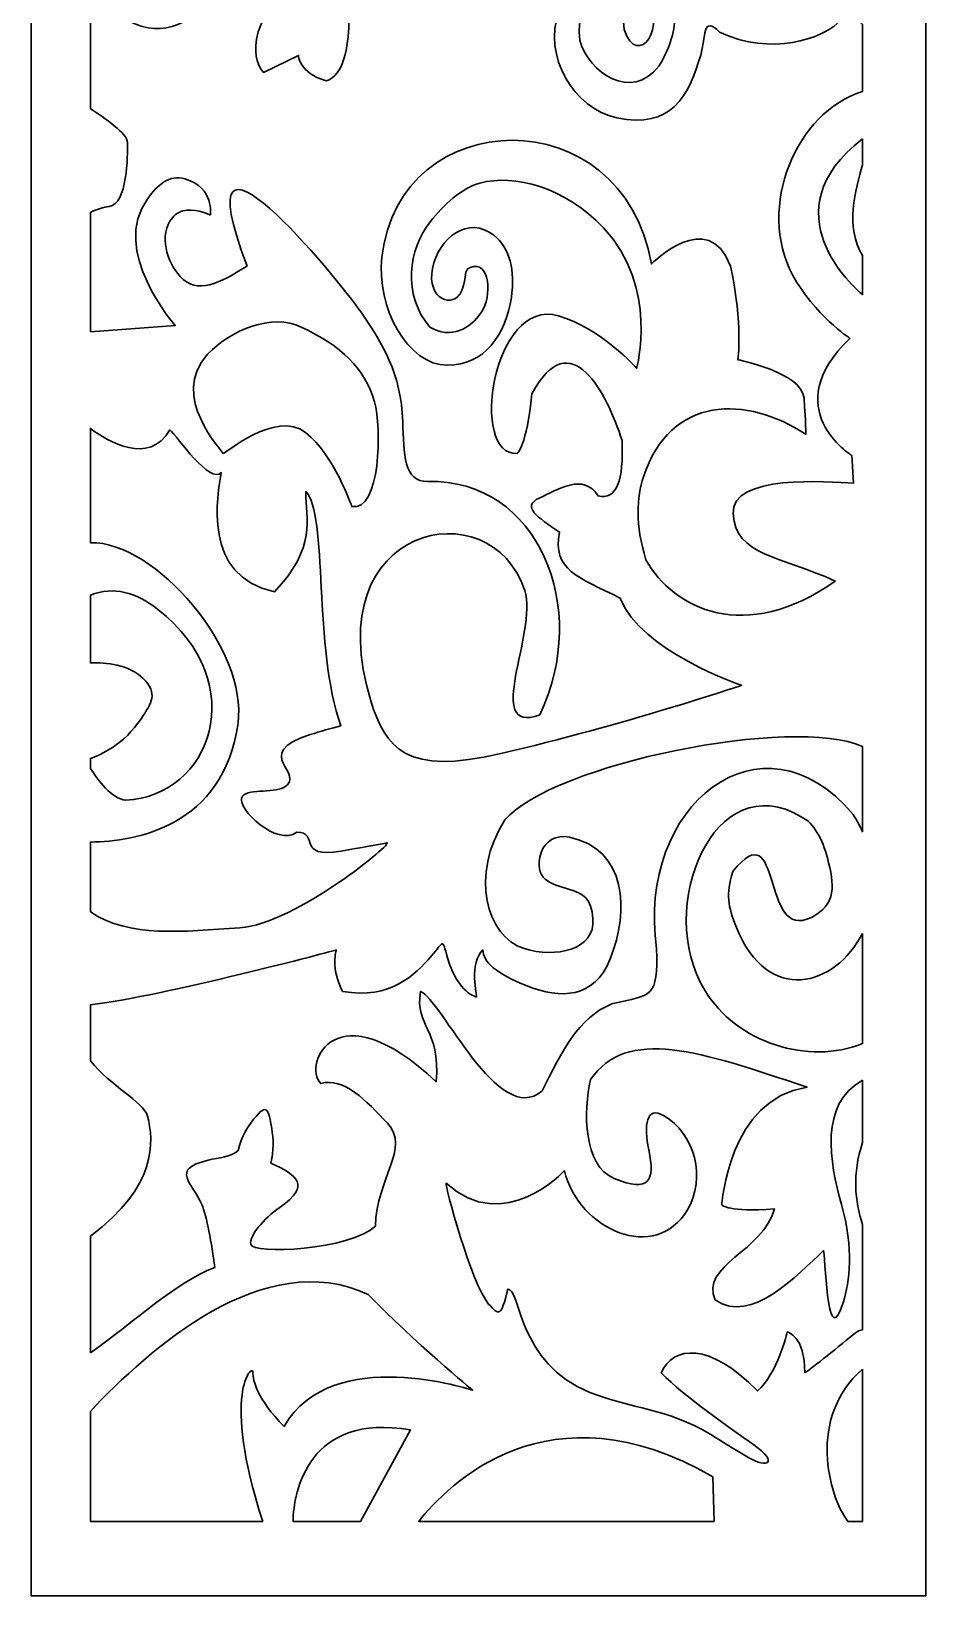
# Model space of a CAD drawing. Header units: centimetres. Extents: x -21.6 to -16.5, y -9 to 9.
# Drawn here: x -21.61 to -16.47, y -9 to 0 of the extents above; entities that cross this region are included whole.
import ezdxf

# ---------------------------------------------------------------- set-up
doc = ezdxf.new("R2010")
doc.units = ezdxf.units.CM
doc.header["$MEASUREMENT"] = 0
doc.layers.add('layer 1', color=7, linetype='Continuous')

msp = doc.modelspace()

# ---------------------------------------------------------------- linework, layer by layer
at = {"layer": 'layer 1', "color": 250, "lineweight": 30}
for points, knots in [([(-16.46899, 9.00069), (-16.46899, 9.00069), (-21.61208, 9.00069), (-21.61208, 9.00069), (-21.61208, 9.00069), (-21.61208, 9.00069), (-21.61208, -9.00021), (-21.61208, -9.00021), (-21.61208, -9.00021), (-21.61208, -9.00021), (-16.46899, -9.00021), (-16.46899, -9.00021), (-16.46899, -9.00021), (-16.46899, -9.00021), (-16.46899, 9.00069), (-16.46899, 9.00069)], [0, 0, 0, 0, 0.2, 0.2, 0.2, 0.2, 0.4, 0.4, 0.4, 0.4, 0.6, 0.6, 0.6, 0.6, 1, 1, 1, 1]), ([(-21.2723, -1.73119), (-21.2723, -1.73119), (-21.2723, -1.04371), (-21.2723, -1.04371), (-21.2723, -1.04371), (-21.23538, -1.02709), (-21.19713, -1.01363), (-21.16408, -1.0098), (-21.16408, -1.0098), (-21.05838, -0.99755), (-21.05838, -0.71602), (-21.05838, -0.64259), (-21.05838, -0.64259), (-21.05838, -0.59149), (-21.19136, -0.49899), (-21.2723, -0.44738), (-21.2723, -0.44738), (-21.2723, -0.44738), (-21.2723, 0.29066), (-21.2723, 0.29066), (-21.2723, 0.29066), (-21.26218, 0.29752), (-21.25083, 0.30086), (-21.23807, 0.29993), (-21.23807, 0.29993), (-21.0029, -0.2771), (-20.39152, 0.12651), (-20.46509, 0.563), (-20.46509, 0.563), (-20.49776, 0.75684), (-20.69507, 0.92331), (-20.86365, 0.85482), (-20.86365, 0.85482), (-20.95485, 0.81778), (-20.98744, 0.75244), (-20.99062, 0.68815), (-20.99062, 0.68815), (-21.00082, 0.48183), (-20.95574, 0.50936), (-20.87244, 0.6246), (-20.87244, 0.6246), (-20.81151, 0.70888), (-20.6747, 0.69555), (-20.6249, 0.61897), (-20.6249, 0.61897), (-20.48357, 0.40158), (-20.86987, 0.03934), (-21.07736, 0.31087), (-21.07736, 0.31087), (-21.22204, 0.50015), (-21.19477, 0.94298), (-20.99457, 1.06065), (-20.99457, 1.06065), (-20.90001, 1.11622), (-20.7625, 1.00582), (-20.69118, 0.98518), (-20.69118, 0.98518), (-20.32502, 0.86953), (-20.16234, 1.26374), (-20.09187, 0.81194), (-20.09187, 0.81194), (-20.04757, 0.52786), (-19.9418, 0.48493), (-20.14509, 0.25629), (-20.14509, 0.25629), (-20.44097, -0.07647), (-20.27625, -0.23864), (-20.27625, -0.23864), (-20.27625, -0.23864), (-20.27625, -0.23864), (-20.07542, -0.14072), (-20.07542, -0.14072), (-20.07542, -0.14072), (-20.07542, -0.14072), (-20.07542, -0.23864), (-19.91688, -0.28761), (-19.91688, -0.28761), (-19.81383, -0.25777), (-19.78928, -0.08702), (-19.78582, 0.04181), (-19.78582, 0.04181), (-19.78051, 0.24034), (-19.82638, 0.19578), (-19.61987, 0.15477), (-19.61987, 0.15477), (-19.56357, 0.14359), (-19.48996, 0.12917), (-19.39452, 0.11082), (-19.39452, 0.11082), (-19.08544, 0.1007), (-18.90663, 0.17952), (-18.73696, 0.46222), (-18.73696, 0.46222), (-18.48683, 0.87899), (-18.61899, 1.72266), (-19.23343, 1.66728), (-19.23343, 1.66728), (-19.4495, 1.64782), (-19.64587, 1.35092), (-19.65787, 1.11454), (-19.65787, 1.11454), (-19.67228, 0.83097), (-19.47461, 0.69469), (-19.36727, 0.6182), (-19.36727, 0.6182), (-19.26839, 0.54771), (-18.93384, 0.70469), (-19.20577, 0.83902), (-19.20577, 0.83902), (-19.37456, 0.9224), (-19.4673, 0.97527), (-19.45168, 1.12199), (-19.45168, 1.12199), (-19.41226, 1.49301), (-18.98949, 1.55116), (-18.85432, 1.23521), (-18.85432, 1.23521), (-18.737, 0.96095), (-18.82283, 0.67843), (-19.01523, 0.50342), (-19.01523, 0.50342), (-19.24713, 0.29247), (-19.44642, 0.33351), (-19.62094, 0.47394), (-19.62094, 0.47394), (-19.9565, 0.74403), (-19.97692, 1.25053), (-19.83699, 1.66885), (-19.83699, 1.66885), (-19.71085, 2.04593), (-19.42292, 2.16144), (-19.10465, 2.26834), (-19.10465, 2.26834), (-18.9157, 2.33181), (-18.84209, 2.35166), (-18.64313, 2.31556), (-18.64313, 2.31556), (-18.13429, 2.22317), (-17.51762, 1.93882), (-17.51762, 1.78104), (-17.51762, 1.78104), (-18.03551, 2.11152), (-18.66967, 1.81776), (-18.63798, 1.68311), (-18.63798, 1.68311), (-18.26804, 1.56071), (-18.42659, 1.37711), (-18.42659, 1.37711), (-18.42659, 1.37711), (-18.42659, 1.37711), (-18.32089, 1.36486), (-18.04609, 1.26693), (-18.04609, 1.26693), (-18.1782, 1.07568), (-18.02647, 0.53328), (-17.95378, 0.30513), (-17.95378, 0.30513), (-17.92565, 0.21689), (-17.90703, 0.18378), (-17.90946, 0.09182), (-17.90946, 0.09182), (-17.91152, 0.01572), (-17.93083, -0.09138), (-18.0038, -0.20193), (-18.0038, -0.20193), (-18.16235, -0.41001), (-18.40545, -0.23864), (-18.4583, -0.05504), (-18.4583, -0.05504), (-18.47365, 0.08724), (-18.42785, 0.14342), (-18.37485, 0.14596), (-18.37485, 0.14596), (-18.24655, 0.15213), (-18.20825, 0.14217), (-18.20215, 0.00735), (-18.20215, 0.00735), (-18.12645, -0.22426), (-17.94006, 0.02867), (-18.0925, 0.21147), (-18.0925, 0.21147), (-18.25524, 0.40669), (-18.4887, 0.35467), (-18.57788, 0.11256), (-18.57788, 0.11256), (-18.67232, -0.14385), (-18.49362, -0.44688), (-18.24589, -0.49915), (-18.24589, -0.49915), (-17.93035, -0.56574), (-17.83453, -0.37833), (-17.76267, -0.13907), (-17.76267, -0.13907), (-17.73249, -0.03844), (-17.75497, 0.09517), (-17.65533, -0.00648), (-17.65533, -0.00648), (-17.35625, -0.15051), (-17.05784, -0.03743), (-16.97857, 0.04289), (-16.97857, 0.04289), (-16.93641, 0.0856), (-16.87594, 0.09176), (-16.83237, 0.03719), (-16.83237, 0.03719), (-16.83237, 0.03719), (-16.83237, -0.34834), (-16.83237, -0.34834), (-16.83237, -0.34834), (-17.21283, -0.46625), (-17.4451, -1.01206), (-17.23271, -1.4059), (-17.23271, -1.4059), (-17.11208, -1.6296), (-16.90458, -1.76871), (-16.90458, -1.76871), (-16.90458, -1.76871), (-17.32736, -2.17264), (-16.89402, -2.44193), (-16.89402, -2.44193), (-16.89402, -2.44193), (-16.89402, -2.44193), (-16.88345, -2.60106), (-16.88345, -2.60106), (-16.88345, -2.60106), (-17.03506, -2.59343), (-17.58757, -2.5473), (-17.57639, -2.77738), (-17.57639, -2.77738), (-17.56469, -3.01653), (-17.3025, -3.02116), (-16.98913, -3.16412), (-16.98913, -3.16412), (-17.50704, -3.53134), (-17.91925, -3.32325), (-18.0778, -3.04172), (-18.0778, -3.04172), (-18.14121, -2.83975), (-18.13031, -2.68254), (-18.09192, -2.56491), (-18.09192, -2.56491), (-17.93762, -2.09219), (-17.49691, -2.09753), (-17.15826, -2.31953), (-17.15826, -2.31953), (-17.15826, -2.31953), (-17.15826, -2.25834), (-17.16882, -2.11144), (-17.16882, -2.11144), (-17.17939, -1.96456), (-17.54932, -1.89111), (-17.54932, -1.89111), (-17.54932, -1.89111), (-17.54932, -1.89111), (-17.51762, -1.69526), (-17.5916, -1.35253), (-17.5916, -1.35253), (-17.71843, -1.0098), (-18.04609, -1.3403), (-18.04609, -1.3403), (-18.04609, -1.3403), (-18.2118, -0.38067), (-19.49823, -0.41595), (-19.59617, -1.30167), (-19.59617, -1.30167), (-19.62793, -1.58873), (-19.44952, -1.92299), (-19.21945, -1.92336), (-19.21945, -1.92336), (-19.00844, -1.92371), (-18.88251, -1.74716), (-18.85146, -1.53289), (-18.85146, -1.53289), (-18.82937, -1.38043), (-18.86024, -1.24801), (-18.95159, -1.17543), (-18.95159, -1.17543), (-19.09686, -1.06001), (-19.27096, -1.1888), (-19.30544, -1.36618), (-19.30544, -1.36618), (-19.33969, -1.54209), (-19.1828, -1.60547), (-19.13656, -1.49325), (-19.13656, -1.49325), (-19.10233, -1.41018), (-19.12888, -1.37688), (-19.08912, -1.36104), (-19.08912, -1.36104), (-18.97161, -1.31423), (-18.96257, -1.52864), (-19.02353, -1.61841), (-19.02353, -1.61841), (-19.08587, -1.71012), (-19.1988, -1.77803), (-19.32018, -1.70307), (-19.32018, -1.70307), (-19.48027, -1.5172), (-19.44311, -1.25607), (-19.31738, -1.09677), (-19.31738, -1.09677), (-19.24382, -1.00358), (-19.13945, -0.90419), (-19.03236, -0.87555), (-19.03236, -0.87555), (-18.83358, -0.82234), (-18.54753, -0.89598), (-18.32089, -1.1322), (-18.32089, -1.1322), (-18.0038, -1.47493), (-18.13064, -1.94007), (-18.13064, -1.94007), (-18.13064, -1.94007), (-18.13064, -1.94007), (-18.34024, -1.70706), (-18.58024, -1.63878), (-18.58024, -1.63878), (-18.96324, -1.52984), (-19.09463, -2.45106), (-18.81766, -2.4297), (-18.81766, -2.4297), (-18.81766, -2.4297), (-18.76481, -2.39297), (-18.73309, -2.08696), (-18.73309, -2.08696), (-18.51114, -1.67078), (-18.29975, -2.08696), (-18.21519, -2.35625), (-18.21519, -2.35625), (-18.20463, -2.58882), (-18.24691, -2.69898), (-18.3526, -2.6745), (-18.3526, -2.6745), (-18.43715, -2.53986), (-18.58512, -2.63778), (-18.69082, -2.68675), (-18.69082, -2.68675), (-18.79652, -2.73571), (-18.7014, -2.7969), (-18.57456, -2.8826), (-18.57456, -2.8826), (-18.61684, -3.10293), (-18.46887, -3.13964), (-18.22577, -3.26205), (-18.22577, -3.26205), (-18.10951, -3.56806), (-17.52819, -3.76391), (-17.52819, -3.76391), (-17.52819, -3.76391), (-17.52819, -3.76391), (-18.21519, -3.99648), (-18.91278, -4.15561), (-18.91278, -4.15561), (-19.45496, -4.28681), (-19.57584, -4.12383), (-19.65965, -3.85344), (-19.65965, -3.85344), (-19.97519, -2.83545), (-18.96435, -2.62897), (-18.77503, -3.21871), (-18.77503, -3.21871), (-18.69759, -3.45989), (-19.01981, -4.0516), (-18.68818, -3.93412), (-18.68818, -3.93412), (-18.39289, -3.31689), (-18.69908, -2.57483), (-19.33308, -2.59143), (-19.33308, -2.59143), (-19.4696, -2.595), (-19.47033, -2.43251), (-19.4762, -2.24818), (-19.4762, -2.24818), (-19.48501, -1.97131), (-19.5937, -1.79663), (-19.71557, -1.61835), (-19.71557, -1.61835), (-19.8452, -1.4287), (-20.76652, -0.30647), (-20.37136, -1.35253), (-20.37136, -1.35253), (-20.52991, -1.45351), (-20.65998, -1.51765), (-20.75653, -1.41219), (-20.75653, -1.41219), (-20.83157, -1.3302), (-20.88252, -1.17324), (-20.80103, -1.07427), (-20.80103, -1.07427), (-20.7782, -1.04655), (-20.74833, -1.03462), (-20.71804, -1.03135), (-20.71804, -1.03135), (-20.65139, -1.02416), (-20.58276, -1.05876), (-20.58276, -1.05876), (-20.58276, -1.05876), (-20.58276, -1.05876), (-20.55717, -0.90067), (-20.72826, -0.8508), (-20.72826, -0.8508), (-20.82003, -0.8241), (-20.88339, -0.88485), (-20.94249, -0.96412), (-20.94249, -0.96412), (-21.1651, -1.26263), (-20.78358, -1.69526), (-20.78358, -1.69526), (-20.78358, -1.69526), (-20.78358, -1.69526), (-21.2723, -1.73119), (-21.2723, -1.73119)], [0, 0, 0, 0, 0.0096154, 0.0096154, 0.0096154, 0.0096154, 0.0192308, 0.0192308, 0.0192308, 0.0192308, 0.0288462, 0.0288462, 0.0288462, 0.0288462, 0.0384615, 0.0384615, 0.0384615, 0.0384615, 0.0480769, 0.0480769, 0.0480769, 0.0480769, 0.0576923, 0.0576923, 0.0576923, 0.0576923, 0.0673077, 0.0673077, 0.0673077, 0.0673077, 0.0769231, 0.0769231, 0.0769231, 0.0769231, 0.0865385, 0.0865385, 0.0865385, 0.0865385, 0.0961538, 0.0961538, 0.0961538, 0.0961538, 0.1057692, 0.1057692, 0.1057692, 0.1057692, 0.1153846, 0.1153846, 0.1153846, 0.1153846, 0.125, 0.125, 0.125, 0.125, 0.1346154, 0.1346154, 0.1346154, 0.1346154, 0.1442308, 0.1442308, 0.1442308, 0.1442308, 0.1538462, 0.1538462, 0.1538462, 0.1538462, 0.1634615, 0.1634615, 0.1634615, 0.1634615, 0.1730769, 0.1730769, 0.1730769, 0.1730769, 0.1826923, 0.1826923, 0.1826923, 0.1826923, 0.1923077, 0.1923077, 0.1923077, 0.1923077, 0.2019231, 0.2019231, 0.2019231, 0.2019231, 0.2115385, 0.2115385, 0.2115385, 0.2115385, 0.2211538, 0.2211538, 0.2211538, 0.2211538, 0.2307692, 0.2307692, 0.2307692, 0.2307692, 0.2403846, 0.2403846, 0.2403846, 0.2403846, 0.25, 0.25, 0.25, 0.25, 0.2596154, 0.2596154, 0.2596154, 0.2596154, 0.2692308, 0.2692308, 0.2692308, 0.2692308, 0.2788462, 0.2788462, 0.2788462, 0.2788462, 0.2884615, 0.2884615, 0.2884615, 0.2884615, 0.2980769, 0.2980769, 0.2980769, 0.2980769, 0.3076923, 0.3076923, 0.3076923, 0.3076923, 0.3173077, 0.3173077, 0.3173077, 0.3173077, 0.3269231, 0.3269231, 0.3269231, 0.3269231, 0.3365385, 0.3365385, 0.3365385, 0.3365385, 0.3461538, 0.3461538, 0.3461538, 0.3461538, 0.3557692, 0.3557692, 0.3557692, 0.3557692, 0.3653846, 0.3653846, 0.3653846, 0.3653846, 0.375, 0.375, 0.375, 0.375, 0.3846154, 0.3846154, 0.3846154, 0.3846154, 0.3942308, 0.3942308, 0.3942308, 0.3942308, 0.4038462, 0.4038462, 0.4038462, 0.4038462, 0.4134615, 0.4134615, 0.4134615, 0.4134615, 0.4230769, 0.4230769, 0.4230769, 0.4230769, 0.4326923, 0.4326923, 0.4326923, 0.4326923, 0.4423077, 0.4423077, 0.4423077, 0.4423077, 0.4519231, 0.4519231, 0.4519231, 0.4519231, 0.4615385, 0.4615385, 0.4615385, 0.4615385, 0.4711538, 0.4711538, 0.4711538, 0.4711538, 0.4807692, 0.4807692, 0.4807692, 0.4807692, 0.4903846, 0.4903846, 0.4903846, 0.4903846, 0.5, 0.5, 0.5, 0.5, 0.5096154, 0.5096154, 0.5096154, 0.5096154, 0.5192308, 0.5192308, 0.5192308, 0.5192308, 0.5288462, 0.5288462, 0.5288462, 0.5288462, 0.5384615, 0.5384615, 0.5384615, 0.5384615, 0.5480769, 0.5480769, 0.5480769, 0.5480769, 0.5576923, 0.5576923, 0.5576923, 0.5576923, 0.5673077, 0.5673077, 0.5673077, 0.5673077, 0.5769231, 0.5769231, 0.5769231, 0.5769231, 0.5865385, 0.5865385, 0.5865385, 0.5865385, 0.5961538, 0.5961538, 0.5961538, 0.5961538, 0.6057692, 0.6057692, 0.6057692, 0.6057692, 0.6153846, 0.6153846, 0.6153846, 0.6153846, 0.625, 0.625, 0.625, 0.625, 0.6346154, 0.6346154, 0.6346154, 0.6346154, 0.6442308, 0.6442308, 0.6442308, 0.6442308, 0.6538462, 0.6538462, 0.6538462, 0.6538462, 0.6634615, 0.6634615, 0.6634615, 0.6634615, 0.6730769, 0.6730769, 0.6730769, 0.6730769, 0.6826923, 0.6826923, 0.6826923, 0.6826923, 0.6923077, 0.6923077, 0.6923077, 0.6923077, 0.7019231, 0.7019231, 0.7019231, 0.7019231, 0.7115385, 0.7115385, 0.7115385, 0.7115385, 0.7211538, 0.7211538, 0.7211538, 0.7211538, 0.7307692, 0.7307692, 0.7307692, 0.7307692, 0.7403846, 0.7403846, 0.7403846, 0.7403846, 0.75, 0.75, 0.75, 0.75, 0.7596154, 0.7596154, 0.7596154, 0.7596154, 0.7692308, 0.7692308, 0.7692308, 0.7692308, 0.7788462, 0.7788462, 0.7788462, 0.7788462, 0.7884615, 0.7884615, 0.7884615, 0.7884615, 0.7980769, 0.7980769, 0.7980769, 0.7980769, 0.8076923, 0.8076923, 0.8076923, 0.8076923, 0.8173077, 0.8173077, 0.8173077, 0.8173077, 0.8269231, 0.8269231, 0.8269231, 0.8269231, 0.8365385, 0.8365385, 0.8365385, 0.8365385, 0.8461538, 0.8461538, 0.8461538, 0.8461538, 0.8557692, 0.8557692, 0.8557692, 0.8557692, 0.8653846, 0.8653846, 0.8653846, 0.8653846, 0.875, 0.875, 0.875, 0.875, 0.8846154, 0.8846154, 0.8846154, 0.8846154, 0.8942308, 0.8942308, 0.8942308, 0.8942308, 0.9038462, 0.9038462, 0.9038462, 0.9038462, 0.9134615, 0.9134615, 0.9134615, 0.9134615, 0.9230769, 0.9230769, 0.9230769, 0.9230769, 0.9326923, 0.9326923, 0.9326923, 0.9326923, 0.9423077, 0.9423077, 0.9423077, 0.9423077, 0.9519231, 0.9519231, 0.9519231, 0.9519231, 0.9615385, 0.9615385, 0.9615385, 0.9615385, 0.9711538, 0.9711538, 0.9711538, 0.9711538, 0.9807692, 0.9807692, 0.9807692, 0.9807692, 1, 1, 1, 1]), ([(-16.83237, -0.62129), (-16.83237, -0.62129), (-16.83237, -0.76933), (-16.83237, -0.76933), (-16.83237, -0.76933), (-16.87301, -0.91334), (-16.93304, -1.12826), (-16.83237, -1.29155), (-16.83237, -1.29155), (-16.83237, -1.29155), (-16.83237, -1.5176), (-16.83237, -1.5176), (-16.83237, -1.5176), (-16.87729, -1.47982), (-17.37807, -1.03939), (-16.83237, -0.62129)], [0, 0, 0, 0, 0.2, 0.2, 0.2, 0.2, 0.4, 0.4, 0.4, 0.4, 0.6, 0.6, 0.6, 0.6, 1, 1, 1, 1]), ([(-20.50877, -2.4297), (-20.50877, -2.42052), (-20.82387, -2.1015), (-20.59795, -1.85994), (-20.59795, -1.85994), (-20.46674, -1.71966), (-20.22798, -1.62283), (-20.05948, -1.70316), (-20.05948, -1.70316), (-19.82846, -1.8133), (-19.69783, -1.9366), (-19.63873, -2.13379), (-19.63873, -2.13379), (-19.59561, -2.27768), (-19.60425, -2.76749), (-19.76892, -2.73571), (-19.76892, -2.73571), (-19.76892, -2.73571), (-19.87152, -2.43865), (-20.03486, -2.30992), (-20.03486, -2.30992), (-20.20793, -2.17354), (-20.50877, -2.44371), (-20.50877, -2.4297)], [0, 0, 0, 0, 0.1428571, 0.1428571, 0.1428571, 0.1428571, 0.2857143, 0.2857143, 0.2857143, 0.2857143, 0.4285714, 0.4285714, 0.4285714, 0.4285714, 0.5714286, 0.5714286, 0.5714286, 0.5714286, 0.7142857, 0.7142857, 0.7142857, 0.7142857, 1, 1, 1, 1]), ([(-21.2723, -5.06719), (-21.2723, -5.06719), (-21.2723, -4.66547), (-21.2723, -4.66547), (-21.2723, -4.66547), (-21.01136, -4.66195), (-20.50655, -4.57669), (-20.42347, -3.98129), (-20.42347, -3.98129), (-20.36493, -3.56186), (-20.89498, -2.93479), (-21.2723, -2.94348), (-21.2723, -2.94348), (-21.2723, -2.94348), (-21.2723, -2.28674), (-21.2723, -2.28674), (-21.2723, -2.28674), (-21.16994, -2.36281), (-20.93676, -2.5014), (-20.81529, -2.29505), (-20.81529, -2.29505), (-20.77301, -2.33177), (-20.58276, -2.6133), (-20.51934, -2.53986), (-20.51934, -2.53986), (-20.54048, -2.66226), (-20.6356, -3.13964), (-20.21283, -3.22533), (-20.21283, -3.22533), (-19.96973, -2.96828), (-20.03314, -2.80915), (-20.03314, -2.65002), (-20.03314, -2.65002), (-19.90631, -2.77243), (-19.99087, -3.55582), (-19.83232, -3.99648), (-19.83232, -3.99648), (-19.88781, -4.01024), (-19.95073, -4.02919), (-20.00773, -4.04747), (-20.00773, -4.04747), (-20.35861, -4.16015), (-20.02148, -4.27126), (-20.15998, -4.35146), (-20.15998, -4.35146), (-20.2234, -4.38817), (-20.38194, -4.35146), (-20.40307, -4.41265), (-20.40307, -4.41265), (-20.42422, -4.47386), (-20.20226, -4.69419), (-20.08599, -4.6085), (-20.08599, -4.6085), (-19.95021, -4.6085), (-20.09362, -4.76303), (-19.8297, -4.71724), (-19.8297, -4.71724), (-19.72452, -4.69897), (-19.59781, -4.67659), (-19.56809, -4.66971), (-19.56809, -4.66971), (-19.51525, -4.65747), (-20.08599, -5.13484), (-20.41364, -5.15932), (-20.41364, -5.15932), (-20.73876, -5.17969), (-21.04927, -5.21697), (-21.2723, -5.06719)], [0, 0, 0, 0, 0.0555556, 0.0555556, 0.0555556, 0.0555556, 0.1111111, 0.1111111, 0.1111111, 0.1111111, 0.1666667, 0.1666667, 0.1666667, 0.1666667, 0.2222222, 0.2222222, 0.2222222, 0.2222222, 0.2777778, 0.2777778, 0.2777778, 0.2777778, 0.3333333, 0.3333333, 0.3333333, 0.3333333, 0.3888889, 0.3888889, 0.3888889, 0.3888889, 0.4444444, 0.4444444, 0.4444444, 0.4444444, 0.5, 0.5, 0.5, 0.5, 0.5555556, 0.5555556, 0.5555556, 0.5555556, 0.6111111, 0.6111111, 0.6111111, 0.6111111, 0.6666667, 0.6666667, 0.6666667, 0.6666667, 0.7222222, 0.7222222, 0.7222222, 0.7222222, 0.7777778, 0.7777778, 0.7777778, 0.7777778, 0.8333333, 0.8333333, 0.8333333, 0.8333333, 0.8888889, 0.8888889, 0.8888889, 0.8888889, 1, 1, 1, 1]), ([(-21.2723, -4.24174), (-21.2723, -4.24174), (-21.2723, -4.18416), (-21.2723, -4.18416), (-21.2723, -4.18416), (-21.21415, -4.16502), (-21.0806, -4.10676), (-20.9793, -3.95415), (-20.9793, -3.95415), (-20.9196, -3.86426), (-20.8825, -3.81236), (-20.96871, -3.72485), (-20.96871, -3.72485), (-21.04902, -3.64334), (-21.18512, -3.63219), (-21.2723, -3.63463), (-21.2723, -3.63463), (-21.2723, -3.63463), (-21.2723, -3.24536), (-21.2723, -3.24536), (-21.2723, -3.24536), (-21.13592, -3.19414), (-21.01333, -3.22617), (-20.88375, -3.32784), (-20.88375, -3.32784), (-20.33718, -3.75671), (-20.58394, -4.40168), (-21.06894, -4.4249), (-21.06894, -4.4249), (-21.14975, -4.4164), (-21.23053, -4.30745), (-21.2723, -4.24174)], [0, 0, 0, 0, 0.1111111, 0.1111111, 0.1111111, 0.1111111, 0.2222222, 0.2222222, 0.2222222, 0.2222222, 0.3333333, 0.3333333, 0.3333333, 0.3333333, 0.4444444, 0.4444444, 0.4444444, 0.4444444, 0.5555556, 0.5555556, 0.5555556, 0.5555556, 0.6666667, 0.6666667, 0.6666667, 0.6666667, 0.7777778, 0.7777778, 0.7777778, 0.7777778, 1, 1, 1, 1]), ([(-21.2723, -7.6026), (-21.2723, -7.6026), (-21.2723, -6.93219), (-21.2723, -6.93219), (-21.2723, -6.93219), (-20.8833, -6.64048), (-20.90911, -6.3895), (-20.94319, -6.24158), (-20.94319, -6.24158), (-20.97212, -6.15447), (-21.154, -6.0717), (-21.2723, -5.92354), (-21.2723, -5.92354), (-21.2723, -5.92354), (-21.2723, -5.60096), (-21.2723, -5.60096), (-21.2723, -5.60096), (-20.85875, -5.5541), (-19.85791, -5.28594), (-19.85791, -5.28594), (-19.85791, -5.28594), (-19.85791, -5.28594), (-19.89378, -5.38982), (-19.82204, -5.52485), (-19.82204, -5.52485), (-19.54454, -5.57304), (-19.40656, -5.42863), (-19.31265, -5.32227), (-19.31265, -5.32227), (-19.23555, -5.23494), (-19.25215, -5.21674), (-19.21876, -5.33046), (-19.21876, -5.33046), (-19.1574, -5.53953), (-19.05068, -5.55601), (-19.05068, -5.55601), (-19.05068, -5.55601), (-19.05068, -5.55601), (-19.09553, -5.35865), (-19.0148, -5.28594), (-19.0148, -5.28594), (-19.0148, -5.35363), (-18.94335, -5.42137), (-18.75679, -5.49469), (-18.75679, -5.49469), (-18.57225, -5.5672), (-18.37573, -5.56865), (-18.28294, -5.33651), (-18.28294, -5.33651), (-18.17175, -5.0584), (-18.18921, -4.70839), (-18.51663, -4.63735), (-18.51663, -4.63735), (-18.59571, -4.62019), (-18.65857, -4.66223), (-18.67947, -4.72488), (-18.67947, -4.72488), (-18.73155, -4.8811), (-18.61948, -4.90768), (-18.52249, -4.93593), (-18.52249, -4.93593), (-18.43468, -4.96149), (-18.39213, -4.99001), (-18.38233, -5.10662), (-18.38233, -5.10662), (-18.36725, -5.28615), (-18.59912, -5.33493), (-18.77817, -5.27786), (-18.77817, -5.27786), (-18.99701, -5.20804), (-19.09102, -4.85606), (-18.88923, -4.53806), (-18.88923, -4.53806), (-18.61087, -4.21568), (-17.22611, -3.9354), (-16.83237, -4.11604), (-16.83237, -4.11604), (-16.83237, -4.11604), (-16.83237, -4.60585), (-16.83237, -4.60585), (-16.83237, -4.60585), (-16.84739, -4.57322), (-16.86508, -4.54045), (-16.88581, -4.50774), (-16.88581, -4.50774), (-17.41249, -3.87757), (-18.1379, -4.45965), (-18.01605, -5.27841), (-18.01605, -5.27841), (-18.0107, -5.56189), (-18.03777, -5.54334), (-18.27323, -5.59571), (-18.27323, -5.59571), (-18.46984, -5.67759), (-18.55802, -5.86555), (-18.67397, -6.09615), (-18.67397, -6.09615), (-18.92511, -6.31428), (-19.25696, -5.5664), (-19.37357, -5.52485), (-19.37357, -5.52485), (-19.40945, -5.7326), (-19.25696, -5.7326), (-19.28387, -6.04421), (-19.28387, -6.04421), (-19.85791, -5.50408), (-20.05523, -5.94034), (-19.9476, -6.0546), (-19.9476, -6.0546), (-19.8158, -6.01443), (-19.684, -6.15446), (-19.56464, -6.28245), (-19.56464, -6.28245), (-19.43053, -6.42623), (-19.6264, -6.5969), (-19.63368, -6.8752), (-19.63368, -6.8752), (-19.77719, -7.01023), (-20.34135, -7.04097), (-20.35033, -6.97866), (-20.35033, -6.97866), (-20.3574, -6.92949), (-20.27923, -6.83386), (-20.18139, -6.76499), (-20.18139, -6.76499), (-20.00246, -6.63904), (-20.07961, -6.58343), (-20.23461, -6.51164), (-20.23461, -6.51164), (-20.21623, -6.44348), (-20.22004, -6.37075), (-20.22972, -6.31271), (-20.22972, -6.31271), (-20.24783, -6.20408), (-20.25421, -6.16197), (-20.33176, -6.25795), (-20.33176, -6.25795), (-20.35989, -6.29276), (-20.40667, -6.35831), (-20.42237, -6.44011), (-20.42237, -6.44011), (-20.4686, -6.47906), (-20.52906, -6.47907), (-20.59589, -6.49534), (-20.59589, -6.49534), (-20.81769, -6.54935), (-20.68404, -6.62651), (-20.63169, -6.7504), (-20.63169, -6.7504), (-20.6035, -6.81707), (-20.57502, -6.97394), (-20.55751, -7.1119), (-20.55751, -7.1119), (-20.78694, -7.20169), (-21.01549, -7.42255), (-21.2723, -7.6026)], [0, 0, 0, 0, 0.025, 0.025, 0.025, 0.025, 0.05, 0.05, 0.05, 0.05, 0.075, 0.075, 0.075, 0.075, 0.1, 0.1, 0.1, 0.1, 0.125, 0.125, 0.125, 0.125, 0.15, 0.15, 0.15, 0.15, 0.175, 0.175, 0.175, 0.175, 0.2, 0.2, 0.2, 0.2, 0.225, 0.225, 0.225, 0.225, 0.25, 0.25, 0.25, 0.25, 0.275, 0.275, 0.275, 0.275, 0.3, 0.3, 0.3, 0.3, 0.325, 0.325, 0.325, 0.325, 0.35, 0.35, 0.35, 0.35, 0.375, 0.375, 0.375, 0.375, 0.4, 0.4, 0.4, 0.4, 0.425, 0.425, 0.425, 0.425, 0.45, 0.45, 0.45, 0.45, 0.475, 0.475, 0.475, 0.475, 0.5, 0.5, 0.5, 0.5, 0.525, 0.525, 0.525, 0.525, 0.55, 0.55, 0.55, 0.55, 0.575, 0.575, 0.575, 0.575, 0.6, 0.6, 0.6, 0.6, 0.625, 0.625, 0.625, 0.625, 0.65, 0.65, 0.65, 0.65, 0.675, 0.675, 0.675, 0.675, 0.7, 0.7, 0.7, 0.7, 0.725, 0.725, 0.725, 0.725, 0.75, 0.75, 0.75, 0.75, 0.775, 0.775, 0.775, 0.775, 0.8, 0.8, 0.8, 0.8, 0.825, 0.825, 0.825, 0.825, 0.85, 0.85, 0.85, 0.85, 0.875, 0.875, 0.875, 0.875, 0.9, 0.9, 0.9, 0.9, 0.925, 0.925, 0.925, 0.925, 0.95, 0.95, 0.95, 0.95, 1, 1, 1, 1]), ([(-16.83237, -5.19045), (-16.83237, -5.19045), (-16.83237, -5.82469), (-16.83237, -5.82469), (-16.83237, -5.82469), (-17.14198, -5.94895), (-17.55422, -5.82342), (-17.73992, -5.51748), (-17.73992, -5.51748), (-18.02972, -5.04), (-17.68321, -4.22121), (-17.18423, -4.52012), (-17.18423, -4.52012), (-17.11164, -4.55379), (-17.06205, -4.65165), (-17.03453, -4.75622), (-17.03453, -4.75622), (-16.99355, -4.91192), (-16.97968, -5.02481), (-17.12656, -5.09861), (-17.12656, -5.09861), (-17.41969, -5.24589), (-17.2889, -4.47621), (-17.57867, -4.83478), (-17.57867, -4.83478), (-17.61834, -4.97063), (-17.60798, -5.0298), (-17.55642, -5.15774), (-17.55642, -5.15774), (-17.37623, -5.60493), (-16.98896, -5.49828), (-16.83237, -5.19045)], [0, 0, 0, 0, 0.1111111, 0.1111111, 0.1111111, 0.1111111, 0.2222222, 0.2222222, 0.2222222, 0.2222222, 0.3333333, 0.3333333, 0.3333333, 0.3333333, 0.4444444, 0.4444444, 0.4444444, 0.4444444, 0.5555556, 0.5555556, 0.5555556, 0.5555556, 0.6666667, 0.6666667, 0.6666667, 0.6666667, 0.7777778, 0.7777778, 0.7777778, 0.7777778, 1, 1, 1, 1]), ([(-16.83237, -6.03545), (-16.83237, -6.03545), (-16.83237, -6.39377), (-16.83237, -6.39377), (-16.83237, -6.39377), (-16.89201, -6.57549), (-16.8766, -6.72913), (-16.83237, -6.86434), (-16.83237, -6.86434), (-16.83237, -6.86434), (-16.83237, -7.47057), (-16.83237, -7.47057), (-16.83237, -7.47057), (-16.84649, -7.47376), (-16.85705, -7.47685), (-16.86194, -7.48064), (-16.86194, -7.48064), (-16.9704, -7.56458), (-17.11574, -7.68958), (-17.16315, -7.71703), (-17.16315, -7.71703), (-17.16315, -7.50617), (-17.2643, -7.48275), (-17.2643, -7.48275), (-17.2643, -7.48275), (-17.2643, -7.48275), (-17.325, -7.72874), (-17.43626, -7.82246), (-17.43626, -7.82246), (-17.71371, -7.53685), (-17.92067, -7.56408), (-17.99007, -7.71759), (-17.99007, -7.71759), (-17.8509, -7.86151), (-17.59774, -8.03147), (-17.4568, -8.1329), (-17.4568, -8.1329), (-17.30889, -8.23933), (-17.38348, -8.26726), (-17.48636, -8.20641), (-17.48636, -8.20641), (-17.56407, -8.16149), (-17.63701, -8.11472), (-17.70915, -8.07106), (-17.70915, -8.07106), (-17.95566, -7.92184), (-18.15919, -7.92645), (-18.40041, -7.83074), (-18.40041, -7.83074), (-18.81771, -7.66516), (-18.79933, -7.22733), (-18.87259, -7.23675), (-18.87259, -7.23675), (-18.91053, -7.40368), (-18.9257, -7.38611), (-18.98212, -7.32241), (-18.98212, -7.32241), (-19.07963, -7.21234), (-19.23794, -6.62906), (-19.22663, -6.6276), (-19.22663, -6.6276), (-18.89283, -6.93217), (-18.54684, -6.55636), (-18.54684, -6.55636), (-18.54684, -6.55636), (-18.46273, -6.89724), (-18.02214, -7.0898), (-17.83882, -6.77995), (-17.83882, -6.77995), (-17.73018, -6.59635), (-17.79496, -6.34394), (-17.97695, -6.23868), (-17.97695, -6.23868), (-18.07552, -6.18167), (-18.09108, -6.29552), (-18.06163, -6.43525), (-18.06163, -6.43525), (-18.02373, -6.61502), (-18.05752, -6.68343), (-18.26059, -6.60039), (-18.26059, -6.60039), (-18.43835, -6.52768), (-18.43836, -6.21221), (-18.39591, -6.03196), (-18.39591, -6.03196), (-18.18836, -5.72606), (-17.76725, -5.86754), (-17.15069, -6.07566), (-17.15069, -6.07566), (-17.60349, -6.14122), (-17.64122, -6.753), (-17.64122, -6.753), (-17.64122, -6.753), (-17.64122, -6.753), (-17.60349, -6.79671), (-17.33935, -6.77486), (-17.33935, -6.77486), (-17.39596, -7.01521), (-17.7733, -7.1026), (-17.67895, -7.29925), (-17.67895, -7.29925), (-17.47146, -7.44352), (-17.2072, -7.15496), (-17.05635, -7.01521), (-17.05635, -7.01521), (-17.0426, -7.1161), (-17.0326, -7.60014), (-16.94258, -7.31018), (-16.94258, -7.31018), (-16.9072, -7.19621), (-16.88086, -7.00464), (-16.95323, -6.74965), (-16.95323, -6.74965), (-17.02215, -6.50674), (-17.08068, -6.17074), (-16.83237, -6.03545)], [0, 0, 0, 0, 0.0333333, 0.0333333, 0.0333333, 0.0333333, 0.0666667, 0.0666667, 0.0666667, 0.0666667, 0.1, 0.1, 0.1, 0.1, 0.1333333, 0.1333333, 0.1333333, 0.1333333, 0.1666667, 0.1666667, 0.1666667, 0.1666667, 0.2, 0.2, 0.2, 0.2, 0.2333333, 0.2333333, 0.2333333, 0.2333333, 0.2666667, 0.2666667, 0.2666667, 0.2666667, 0.3, 0.3, 0.3, 0.3, 0.3333333, 0.3333333, 0.3333333, 0.3333333, 0.3666667, 0.3666667, 0.3666667, 0.3666667, 0.4, 0.4, 0.4, 0.4, 0.4333333, 0.4333333, 0.4333333, 0.4333333, 0.4666667, 0.4666667, 0.4666667, 0.4666667, 0.5, 0.5, 0.5, 0.5, 0.5333333, 0.5333333, 0.5333333, 0.5333333, 0.5666667, 0.5666667, 0.5666667, 0.5666667, 0.6, 0.6, 0.6, 0.6, 0.6333333, 0.6333333, 0.6333333, 0.6333333, 0.6666667, 0.6666667, 0.6666667, 0.6666667, 0.7, 0.7, 0.7, 0.7, 0.7333333, 0.7333333, 0.7333333, 0.7333333, 0.7666667, 0.7666667, 0.7666667, 0.7666667, 0.8, 0.8, 0.8, 0.8, 0.8333333, 0.8333333, 0.8333333, 0.8333333, 0.8666667, 0.8666667, 0.8666667, 0.8666667, 0.9, 0.9, 0.9, 0.9, 0.9333333, 0.9333333, 0.9333333, 0.9333333, 1, 1, 1, 1]), ([(-21.2723, -8.57282), (-21.2723, -8.57282), (-21.2723, -7.94009), (-21.2723, -7.94009), (-21.2723, -7.94009), (-20.93844, -7.58299), (-20.26993, -6.98607), (-19.67446, -7.26785), (-19.67446, -7.26785), (-19.41436, -7.53792), (-19.07351, -7.81838), (-19.07351, -7.81838), (-19.07351, -7.81838), (-19.07351, -7.81838), (-19.88074, -7.54831), (-20.15878, -8.02612), (-20.15878, -8.02612), (-20.31128, -7.87031), (-20.33818, -7.76644), (-20.33818, -7.71451), (-20.33818, -7.71451), (-20.33818, -7.66384), (-20.5222, -7.83187), (-20.2815, -8.57282), (-20.2815, -8.57282), (-20.2815, -8.57282), (-21.2723, -8.57282), (-21.2723, -8.57282)], [0, 0, 0, 0, 0.125, 0.125, 0.125, 0.125, 0.25, 0.25, 0.25, 0.25, 0.375, 0.375, 0.375, 0.375, 0.5, 0.5, 0.5, 0.5, 0.625, 0.625, 0.625, 0.625, 0.75, 0.75, 0.75, 0.75, 1, 1, 1, 1]), ([(-16.83237, -7.69663), (-16.83237, -7.69663), (-16.83237, -8.57282), (-16.83237, -8.57282), (-16.83237, -8.57282), (-16.83237, -8.57282), (-16.91681, -8.57282), (-16.91681, -8.57282), (-16.91681, -8.57282), (-17.02798, -8.42232), (-17.15119, -7.97815), (-16.83237, -7.69663)], [0, 0, 0, 0, 0.25, 0.25, 0.25, 0.25, 0.5, 0.5, 0.5, 0.5, 1, 1, 1, 1]), ([(-17.68511, -8.57282), (-17.68511, -8.57282), (-19.38433, -8.57282), (-19.38433, -8.57282), (-19.38433, -8.57282), (-19.22039, -8.36478), (-18.63884, -7.76883), (-17.69226, -8.31696), (-17.69226, -8.31696), (-17.69226, -8.31696), (-17.68511, -8.57282), (-17.68511, -8.57282)], [0, 0, 0, 0, 0.25, 0.25, 0.25, 0.25, 0.5, 0.5, 0.5, 0.5, 1, 1, 1, 1]), ([(-19.71943, -8.57282), (-19.71943, -8.57282), (-20.10693, -8.57282), (-20.10693, -8.57282), (-20.10693, -8.57282), (-20.10436, -8.40111), (-20.01711, -7.94531), (-19.43229, -8.0469), (-19.43229, -8.0469), (-19.43229, -8.0469), (-19.71943, -8.57282), (-19.71943, -8.57282)], [0, 0, 0, 0, 0.25, 0.25, 0.25, 0.25, 0.5, 0.5, 0.5, 0.5, 1, 1, 1, 1])]:
    msp.add_open_spline(points, degree=3, knots=knots, dxfattribs=at)

doc.saveas('drawing.dxf')
